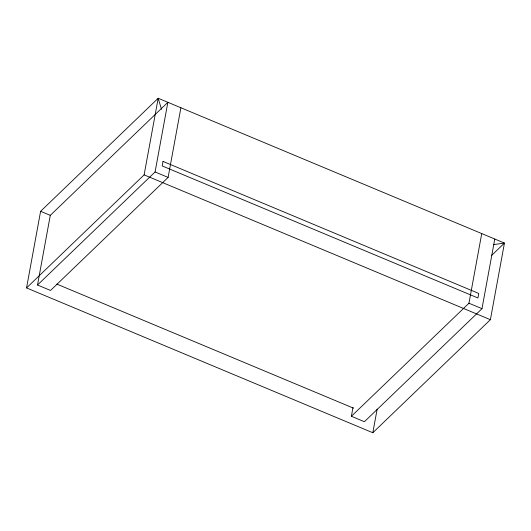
<?xml version="1.0" encoding="UTF-8"?>
<svg xmlns="http://www.w3.org/2000/svg" width="531" height="531" viewBox="0 0 531 531"><rect width="100%" height="100%" fill="white"/><g stroke="black" fill="none" stroke-linecap="round" stroke-linejoin="round"><path stroke-width="0.8" d="M26.55 287.921L40.608 211.305L158.185 98.262L504.45 243.079L490.392 319.695L372.815 432.738L26.55 287.921L144.12 174.878L158.185 98.262L161.51 109.359M37.509 285.008L50.292 215.354L167.862 102.31L155.079 171.964L37.509 285.008L50.538 290.457L168.115 177.414L180.898 107.766M494.773 239.03L481.989 308.677L364.412 421.72L351.383 416.271L353.015 407.363M372.815 432.738L377.156 409.102M351.383 416.271L468.953 303.228L481.736 233.58M491.321 255.703L504.45 243.079L493.777 244.572M155.079 171.964L168.115 177.414M468.953 303.228L481.989 308.677M144.12 174.878L490.392 319.695M40.608 211.305L50.525 215.453M56.857 284.098L353.48 408.153M163.03 161.411L162.201 165.938L477.933 297.984L478.77 293.457L163.03 161.411"/></g></svg>
